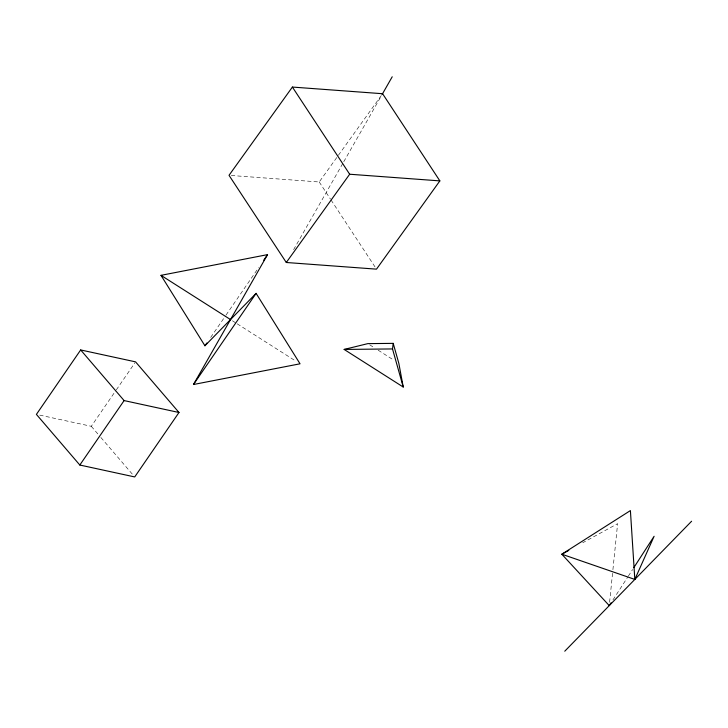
<?xml version="1.0" encoding="UTF-8"?>
<svg xmlns="http://www.w3.org/2000/svg" width="728" height="728" viewBox="0 0 728 728"><rect width="100%" height="100%" fill="white"/><g stroke="black" fill="none" stroke-linecap="round" stroke-linejoin="round"><path stroke-width="0.55" stroke-dasharray="3.64 2.73" d="M609.591 602.247L612.803 570.825M612.912 569.696L617.617 523.678L582.746 542.76M293.621 249.649L343.197 162.726M343.762 161.734L381.508 95.559M612.94 599.918L627.691 577.122M628.3 576.176L632.605 569.524M39.694 415.106L91.291 426.299L115.67 390.809M116.316 389.88L134.926 362.79M210.692 337.401L225.389 316.016M226.026 315.078L258.604 267.658M231.277 175.494L319.219 181.982L337.701 156.238M338.365 155.319L381.272 95.559M369.715 344.826L374.41 347.811M378.169 350.204L394.139 360.36M232.423 320.775L236.227 323.205M237.182 323.805L295.277 360.769M91.291 426.299L97.916 434.024M100.855 437.455L133.251 475.22M319.219 181.982L330.43 199.035M331.049 199.982L375.248 267.258"/><path stroke-width="1.09" d="M403.23 387.032L392.51 348.94L393.211 343.37L367.84 343.625L344.135 349.431L403.23 387.032L398.835 363.345L393.211 343.37M634.825 579.415L630.403 510.583L561.825 554.208L634.825 579.415L654.108 536.281L633.833 567.622M193.475 384.502L267.549 254.636L160.997 275.339L204.941 345.773L256.092 293.366L300.036 363.8L193.475 384.502L256.092 293.366M382.073 94.567L392.219 76.786M611.092 602.766L609.254 605.614L561.825 554.208L568.805 550.395M80.672 349.95L36.4 414.387L79.825 465.028L134.716 476.94L178.988 412.494L135.563 361.861L80.672 349.95L124.106 400.582L178.988 412.494M79.825 465.028L124.106 400.582M204.941 345.773L206.861 342.979M263.718 260.214L267.549 254.636M292.392 87.06L229.02 175.321L286.295 262.49L376.494 269.151L439.867 180.89L382.591 93.721L292.392 87.06L349.668 174.229L439.867 180.89M286.295 262.49L349.668 174.229M564.755 651.214L691.6 521.239M344.135 349.431L392.51 348.94M160.997 275.339L230.512 319.565"/></g></svg>
